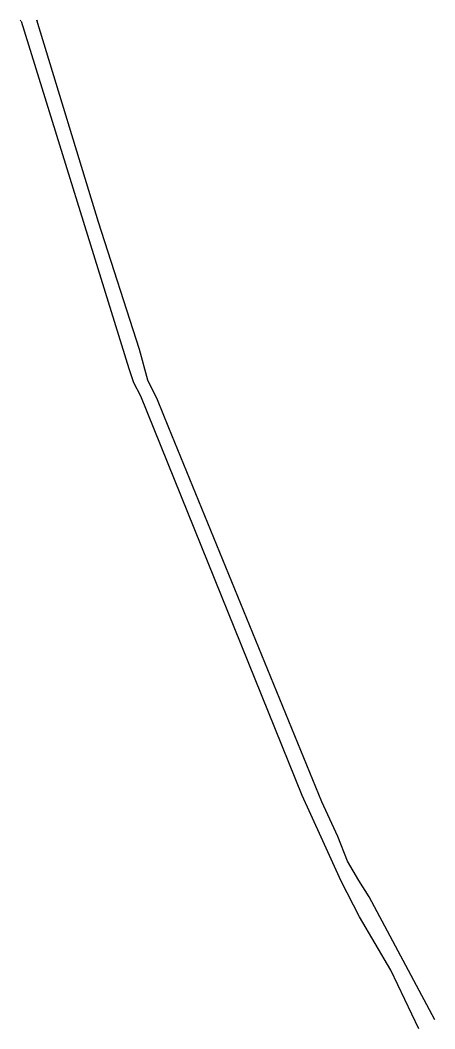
# Model space of a CAD drawing. Header units: millimetres. Extents: x 583 to 26013, y 350 to 21391.
# Drawn here: x 9760 to 9825, y 13725.6 to 13883.9 of the extents above; entities that cross this region are included whole.
import ezdxf

# ---------------------------------------------------------------- set-up
doc = ezdxf.new("R2010")
doc.units = ezdxf.units.MM
doc.layers.add('105-QUADRAS_ESTRADAS', color=80, linetype='Continuous')

msp = doc.modelspace()

# ---------------------------------------------------------------- linework, layer by layer
at = {"layer": '105-QUADRAS_ESTRADAS', "color": 0, "linetype": 'Continuous'}
for p, q in [((9760.11551, 13883.80241), (9760.01551, 13883.90241)), ((9777.11551, 13829.20241), (9760.21551, 13883.70241)), ((9772.31551, 13852.20241), (9762.61551, 13883.90241)), ((9762.71551, 13883.80241), (9762.61551, 13883.90241)), ((9778.71551, 13832.20241), (9772.31551, 13852.20241)), ((9780.01551, 13827.40241), (9778.71551, 13832.20241)), ((9777.81551, 13827.00241), (9777.11551, 13829.20241)), ((9778.91551, 13824.90241), (9777.81551, 13827.00241)), ((9781.51551, 13824.30241), (9780.01551, 13827.40241)), ((9804.21551, 13762.20241), (9778.91551, 13824.90241)), ((9783.31551, 13819.90241), (9781.51551, 13824.30241)), ((9807.31551, 13761.20241), (9783.31551, 13819.90241)), ((9807.21551, 13755.70241), (9804.21551, 13762.20241)), ((9809.81551, 13755.80241), (9807.31551, 13761.20241)), ((9810.31551, 13748.80241), (9807.21551, 13755.70241)), ((9811.31551, 13751.90241), (9809.81551, 13755.80241)), ((9813.11551, 13748.90241), (9811.31551, 13751.90241)), ((9813.21551, 13743.20241), (9810.31551, 13748.80241)), ((9814.71551, 13746.30241), (9813.11551, 13748.90241)), ((9825.01551, 13727.00241), (9814.71551, 13746.30241)), ((9818.11551, 13734.80241), (9813.21551, 13743.20241)), ((9822.51551, 13725.60241), (9818.11551, 13734.80241))]:
    msp.add_line(p, q, dxfattribs=at)

doc.saveas('drawing.dxf')
